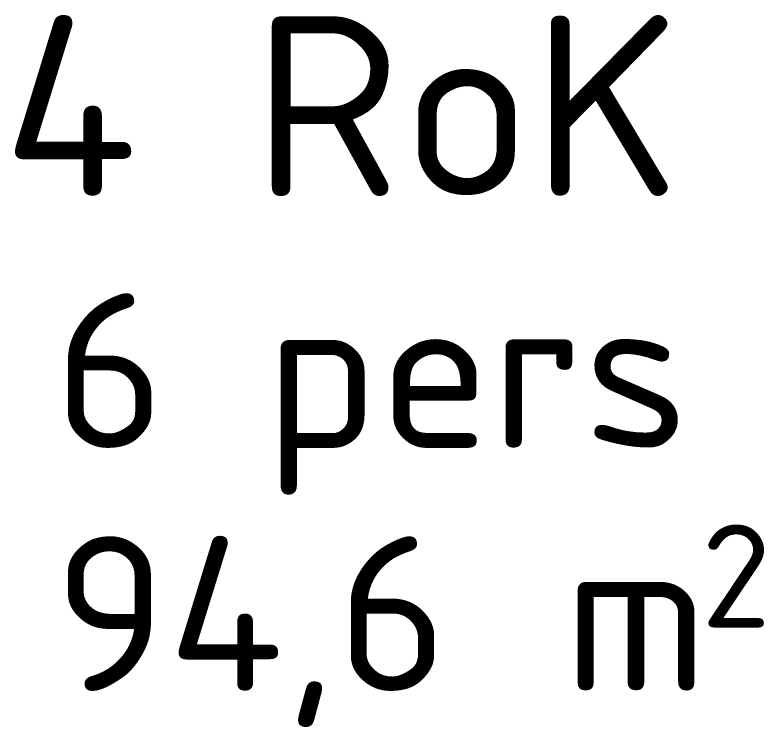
# Model space of a CAD drawing. Header units: metres. Extents: x -0.2 to 76.9, y -5.1 to 21.1.
# Drawn here: x 0.389 to 1.115, y 14.781 to 15.472 of the extents above; entities that cross this region are included whole.
import ezdxf
from ezdxf.enums import TextEntityAlignment as Align

# ---------------------------------------------------------------- set-up
doc = ezdxf.new("R2010")
doc.units = ezdxf.units.M
doc.layers.add('A-A-BOA----', color=3, linetype='Continuous')
doc.layers.add('A-A-RUA----', color=3, linetype='Continuous', lineweight=0)
doc.styles.add('ISO', font='isocpeur.ttf')

# ---------------------------------------------------------------- blocks, each defined once
blk = doc.blocks.new('4 RoK_019_6', base_point=(778.22, 15137.96))
at = {"layer": 'A-A-RUA----', "style": 'ISO'}
for tag, height, p in [('ROOM_NAME', 175, (376.22, 15471.18)), ('prefixCustomText', 150, (426.22, 15201.89)), ('DUMMY_378', 100, (1054.33, 14977.61)), ('bFrame', 150, (426.22, 14966.18)), ('DUMMY_377', 150, (825.31, 14966.18))]:
    blk.add_attdef(tag, text='', height=height, dxfattribs=at).set_placement(p, align=Align.TOP_LEFT)

msp = doc.modelspace()

# ---------------------------------------------------------------- block references
at = {"layer": 'A-A-BOA----'}
ref = msp.add_blockref('4 RoK_019_6', (0.77822, 15.13796), dxfattribs=dict(at, xscale=0.001, yscale=0.001, zscale=0.001))
ref.add_attrib('ROOM_NAME', '4 RoK', dxfattribs={"layer": 'A-A-RUA----', "color": 7, "height": 0.175, "style": 'ISO'}).set_placement((0.37622, 15.47118), align=Align.TOP_LEFT)
ref.add_attrib('bFrame', '94,6', dxfattribs={"layer": 'A-A-RUA----', "color": 7, "height": 0.15, "style": 'ISO'}).set_placement((0.42622, 14.96618), align=Align.TOP_LEFT)
ref.add_attrib('prefixCustomText', '6 pers', dxfattribs={"layer": 'A-A-RUA----', "color": 7, "height": 0.15, "style": 'ISO'}).set_placement((0.42622, 15.20189), align=Align.TOP_LEFT)
ref.add_attrib('DUMMY_377', ' m', dxfattribs={"layer": 'A-A-RUA----', "color": 7, "height": 0.15, "style": 'ISO'}).set_placement((0.82531, 14.96618), align=Align.TOP_LEFT)
ref.add_attrib('DUMMY_378', '2', dxfattribs={"layer": 'A-A-RUA----', "color": 7, "height": 0.1, "style": 'ISO'}).set_placement((1.05433, 14.97761), align=Align.TOP_LEFT)

doc.saveas('drawing.dxf')
